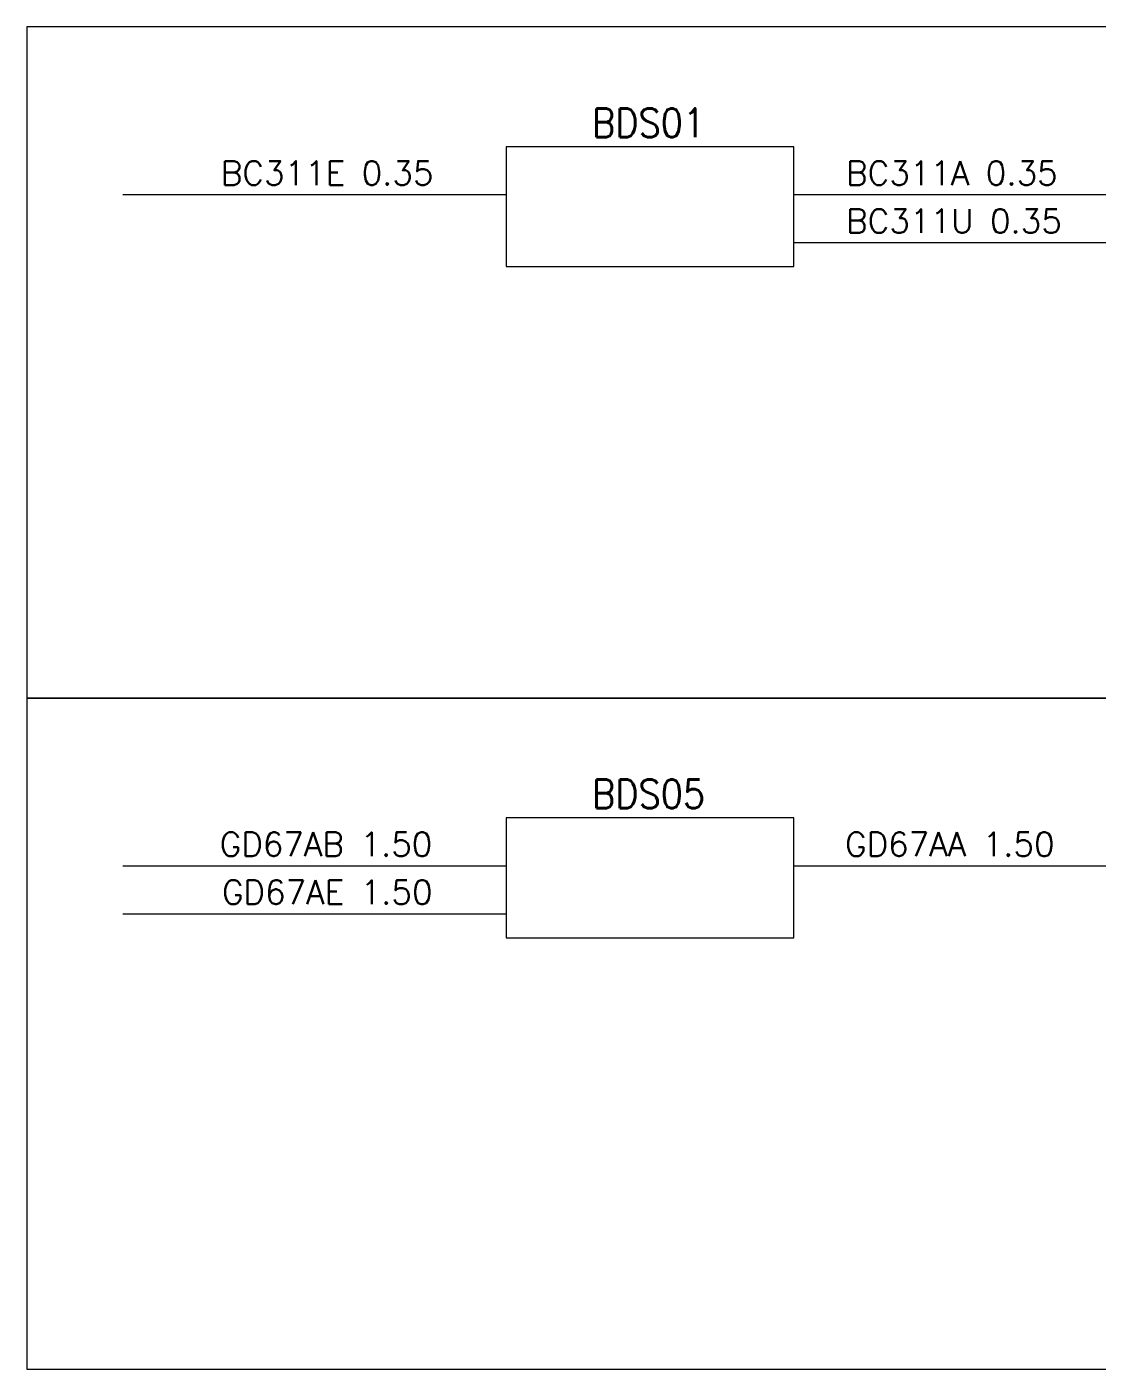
# Model space of a CAD drawing. Header units: inches. Extents: x 47316 to 59086, y 3141 to 11743.
# Drawn here: x 51417.3 to 51528.9, y 5351.2 to 5491.2 of the extents above; entities that cross this region are included whole.
import ezdxf

# ---------------------------------------------------------------- set-up
doc = ezdxf.new("R2010")
doc.units = ezdxf.units.IN
doc.header["$MEASUREMENT"] = 0
doc.styles.get("Standard").update_dxf_attribs({"font": ''})
doc.styles.get('Standard').set_extended_font_data('SimSun')

msp = doc.modelspace()

# ---------------------------------------------------------------- linework, layer by layer
at = {"color": 7, "linetype": 'Continuous', "lineweight": 15}
for p, q in [((51427.29, 5473.71), (51467.29, 5473.71)), ((51497.29, 5473.71), (51537.29, 5473.71)), ((51497.29, 5468.71), (51537.29, 5468.71)), ((51427.29, 5403.71), (51467.29, 5403.71)), ((51497.29, 5403.71), (51537.29, 5403.71)), ((51427.29, 5398.71), (51467.29, 5398.71))]:
    msp.add_line(p, q, dxfattribs=at)
for points in [[(51417.29, 5491.21), (51417.29, 5421.21), (51547.29, 5421.21), (51547.29, 5491.21)], [(51417.29, 5491.21), (51417.29, 5421.21), (51547.29, 5421.21), (51547.29, 5491.21)], [(51467.29, 5478.71), (51467.29, 5466.21), (51497.29, 5466.21), (51497.29, 5478.71)], [(51417.29, 5421.21), (51417.29, 5351.21), (51547.29, 5351.21), (51547.29, 5421.21)], [(51467.29, 5408.71), (51467.29, 5396.21), (51497.29, 5396.21), (51497.29, 5408.71)]]:
    msp.add_lwpolyline(points, close=True, dxfattribs=at)

# ---------------------------------------------------------------- texts
at = {"color": 7, "linetype": 'Continuous', "lineweight": 15, "attachment_point": 1}
for s, insert, char_height, width in [('\\Fromans.shx;\\W0.9000000000;\\T1.0000000000;\\o\\lBDS01', (51476.24, 5482.71), 3, 13.1143), ('\\Fromans.shx;\\W1.0000000000;\\T1.0000000000;\\o\\lBC311E 0.35 ', (51437.53, 5477.21), 2.5, 27.7381), ('\\Fromans.shx;\\W1.0000000000;\\T1.0000000000;\\o\\lBC311A 0.35 ', (51502.76, 5477.21), 2.5, 27.619), ('\\Fromans.shx;\\W1.0000000000;\\T1.0000000000;\\o\\lBC311U 0.35 ', (51502.76, 5472.21), 2.5, 28.0952), ('\\Fromans.shx;\\W0.9000000000;\\T1.0000000000;\\o\\lBDS05', (51476.24, 5412.71), 3, 13.1143), ('\\Fromans.shx;\\W1.0000000000;\\T1.0000000000;\\o\\lGD67AB 1.50 ', (51437.41, 5407.21), 2.5, 27.7381), ('\\Fromans.shx;\\W1.0000000000;\\T1.0000000000;\\o\\lGD67AA 1.50 ', (51502.64, 5407.21), 2.5, 27.381), ('\\Fromans.shx;\\W1.0000000000;\\T1.0000000000;\\o\\lGD67AE 1.50 ', (51437.64, 5402.21), 2.5, 27.5)]:
    msp.add_mtext(s, dxfattribs=dict(at, insert=insert, char_height=char_height, width=width))

doc.saveas('drawing.dxf')
